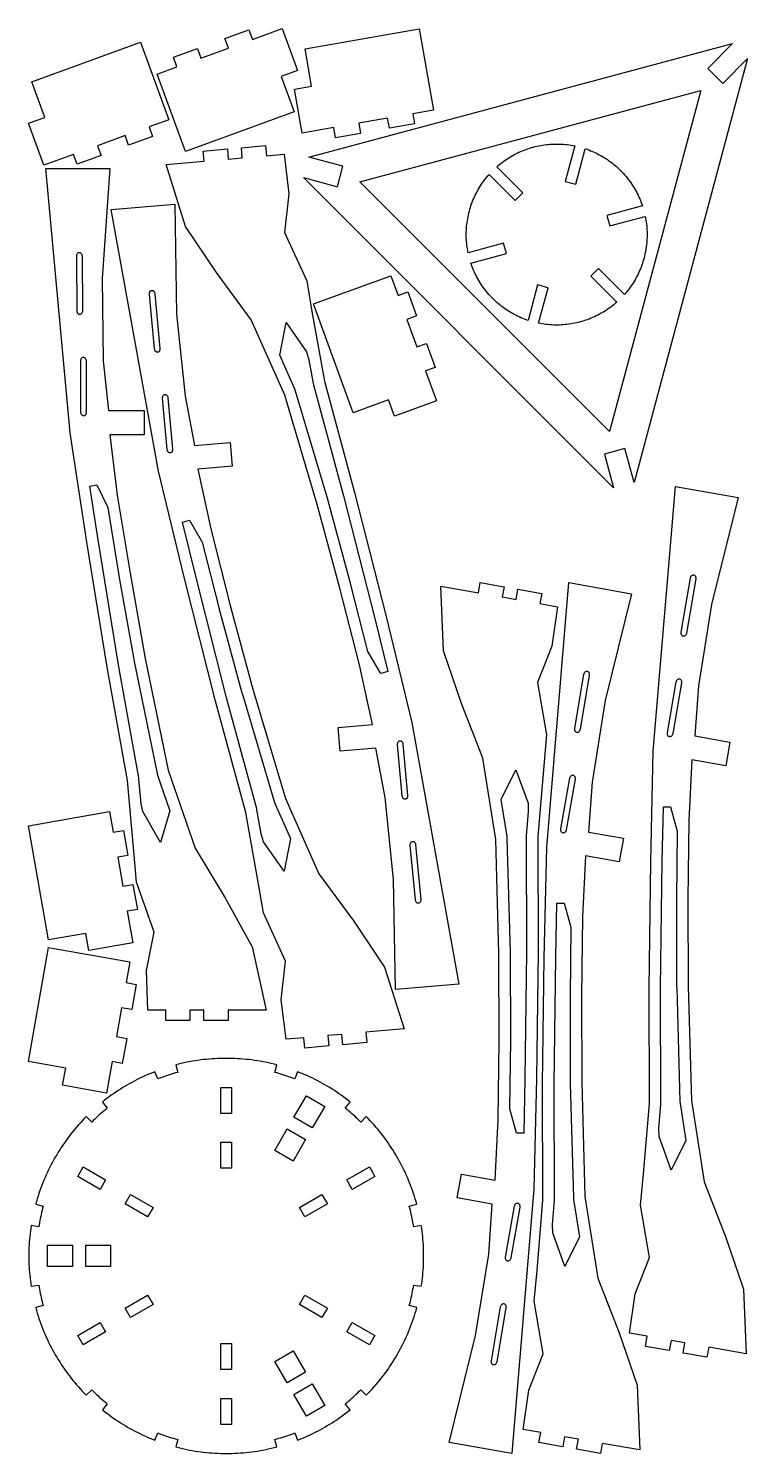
# Model space of a CAD drawing. Header units: millimetres. Extents: x 8 to 427, y 9 to 838.
import ezdxf

# ---------------------------------------------------------------- set-up
doc = ezdxf.new("R2010")
doc.units = ezdxf.units.MM
doc.layers.add('CUT_INNER', color=7, linetype='Continuous')
doc.layers.add('CUT_OUTER', color=7, linetype='Continuous')

msp = doc.modelspace()

# ---------------------------------------------------------------- linework, layer by layer
at = {"layer": 'CUT_INNER'}
for points in [[(346.92, 603.53), (201.53, 748.92), (400.13, 802.13)], [(39.92, 673.72), (39.9, 673.39), (39.85, 673.07), (39.76, 672.76), (39.63, 672.48), (39.47, 672.23), (39.29, 672.01), (39.08, 671.84), (38.86, 671.71), (38.62, 671.63), (38.38, 671.6), (38.13, 671.62), (37.89, 671.7), (37.67, 671.82), (37.46, 671.99), (37.27, 672.2), (37.11, 672.45), (36.98, 672.73), (36.88, 673.03), (36.82, 673.35), (36.8, 673.68), (36.58, 705.68), (36.6, 706.01), (36.65, 706.33), (36.74, 706.64), (36.87, 706.92), (37.03, 707.17), (37.21, 707.39), (37.42, 707.56), (37.64, 707.69), (37.88, 707.77), (38.12, 707.8), (38.37, 707.78), (38.61, 707.7), (38.83, 707.58), (39.04, 707.41), (39.23, 707.2), (39.39, 706.95), (39.52, 706.67), (39.62, 706.37), (39.68, 706.05), (39.7, 705.72)], [(85.07, 651.92), (85.08, 651.59), (85.06, 651.27), (84.99, 650.95), (84.89, 650.66), (84.76, 650.4), (84.59, 650.16), (84.4, 649.97), (84.19, 649.82), (83.96, 649.72), (83.72, 649.67), (83.47, 649.67), (83.23, 649.73), (82.99, 649.83), (82.77, 649.98), (82.56, 650.18), (82.38, 650.41), (82.23, 650.68), (82.11, 650.97), (82.02, 651.28), (81.97, 651.61), (78.96, 683.47), (78.95, 683.8), (78.97, 684.12), (79.04, 684.43), (79.14, 684.73), (79.27, 684.99), (79.44, 685.22), (79.63, 685.41), (79.84, 685.56), (80.07, 685.66), (80.31, 685.71), (80.56, 685.71), (80.8, 685.66), (81.04, 685.56), (81.26, 685.41), (81.47, 685.21), (81.65, 684.98), (81.8, 684.71), (81.92, 684.42), (82.01, 684.1), (82.06, 683.78)], [(158.56, 666.95), (170.47, 649.93), (171.87, 645.34), (174.37, 631.41), (174.54, 630.65), (192.09, 566.03), (210.24, 494.63), (217.77, 463.89), (213.66, 462.78), (206.27, 475.44), (196.37, 514.3), (196.34, 514.43), (183.14, 563.16), (183.08, 563.37), (164.1, 627.07), (163.72, 628.11), (154.86, 648.07)], [(42.15, 614.71), (42.13, 614.38), (42.07, 614.06), (41.98, 613.75), (41.85, 613.47), (41.69, 613.22), (41.51, 613.01), (41.3, 612.83), (41.07, 612.7), (40.84, 612.63), (40.59, 612.6), (40.35, 612.62), (40.11, 612.7), (39.88, 612.83), (39.68, 613), (39.49, 613.21), (39.33, 613.46), (39.2, 613.74), (39.11, 614.04), (39.05, 614.36), (39.03, 614.69), (38.95, 644.69), (38.97, 645.02), (39.03, 645.34), (39.12, 645.65), (39.25, 645.93), (39.41, 646.18), (39.59, 646.39), (39.8, 646.57), (40.03, 646.7), (40.26, 646.77), (40.51, 646.8), (40.75, 646.78), (40.99, 646.7), (41.22, 646.57), (41.42, 646.4), (41.61, 646.19), (41.77, 645.94), (41.9, 645.66), (41.99, 645.36), (42.05, 645.04), (42.07, 644.71)], [(92.43, 593.32), (92.44, 593), (92.41, 592.67), (92.35, 592.36), (92.25, 592.07), (92.11, 591.8), (91.94, 591.57), (91.75, 591.38), (91.54, 591.24), (91.31, 591.14), (91.07, 591.09), (90.82, 591.09), (90.58, 591.15), (90.34, 591.25), (90.12, 591.41), (89.92, 591.6), (89.74, 591.84), (89.58, 592.11), (89.46, 592.4), (89.38, 592.71), (89.33, 593.04), (86.64, 622.92), (86.63, 623.25), (86.66, 623.57), (86.72, 623.88), (86.83, 624.18), (86.96, 624.44), (87.13, 624.67), (87.32, 624.86), (87.53, 625.01), (87.76, 625.1), (88, 625.15), (88.25, 625.15), (88.49, 625.09), (88.73, 624.99), (88.95, 624.84), (89.16, 624.64), (89.34, 624.41), (89.49, 624.14), (89.61, 623.84), (89.69, 623.53), (89.74, 623.2)], [(85.47, 364.37), (75.09, 382.37), (74.1, 387.06), (72.83, 401.16), (72.72, 401.93), (60.86, 467.83), (49.01, 540.54), (44.19, 571.82), (48.38, 572.57), (54.64, 559.31), (61.11, 519.73), (61.13, 519.6), (70.03, 469.91), (70.07, 469.69), (83.43, 404.58), (83.72, 403.51), (90.81, 382.85)], [(157.41, 347.72), (145.5, 364.74), (144.1, 369.33), (141.61, 383.26), (141.44, 384.02), (123.88, 448.63), (105.73, 520.04), (98.2, 550.78), (102.31, 551.89), (109.71, 539.23), (119.6, 500.36), (119.63, 500.23), (132.83, 451.51), (132.89, 451.3), (151.87, 387.59), (152.25, 386.56), (161.12, 366.59)], [(391.82, 486.18), (391.75, 485.86), (391.64, 485.56), (391.49, 485.27), (391.32, 485.01), (391.12, 484.79), (390.9, 484.61), (390.67, 484.48), (390.43, 484.39), (390.18, 484.35), (389.93, 484.36), (389.7, 484.43), (389.48, 484.54), (389.27, 484.7), (389.1, 484.91), (388.95, 485.15), (388.83, 485.42), (388.75, 485.72), (388.71, 486.03), (388.71, 486.36), (388.75, 486.69), (394.08, 518.24), (394.16, 518.56), (394.27, 518.87), (394.41, 519.15), (394.58, 519.41), (394.78, 519.63), (395, 519.81), (395.24, 519.95), (395.48, 520.03), (395.73, 520.07), (395.97, 520.06), (396.21, 519.99), (396.43, 519.88), (396.63, 519.72), (396.81, 519.51), (396.96, 519.27), (397.07, 519), (397.15, 518.7), (397.19, 518.39), (397.19, 518.06), (397.16, 517.74)], [(329.82, 430.18), (329.75, 429.86), (329.64, 429.56), (329.49, 429.27), (329.32, 429.01), (329.12, 428.79), (328.9, 428.61), (328.67, 428.48), (328.43, 428.39), (328.18, 428.35), (327.93, 428.36), (327.7, 428.43), (327.48, 428.54), (327.27, 428.7), (327.1, 428.91), (326.95, 429.15), (326.83, 429.42), (326.75, 429.72), (326.71, 430.03), (326.71, 430.36), (326.75, 430.69), (332.08, 462.24), (332.16, 462.56), (332.27, 462.87), (332.41, 463.15), (332.58, 463.41), (332.78, 463.63), (333, 463.81), (333.24, 463.95), (333.48, 464.03), (333.73, 464.07), (333.97, 464.06), (334.21, 463.99), (334.43, 463.88), (334.63, 463.72), (334.81, 463.51), (334.96, 463.27), (335.07, 463), (335.15, 462.7), (335.19, 462.39), (335.19, 462.06), (335.16, 461.74)], [(383.77, 427.68), (383.69, 427.36), (383.58, 427.05), (383.44, 426.77), (383.26, 426.52), (383.06, 426.3), (382.84, 426.12), (382.61, 425.98), (382.36, 425.9), (382.12, 425.86), (381.87, 425.88), (381.63, 425.94), (381.41, 426.06), (381.21, 426.22), (381.04, 426.43), (380.89, 426.67), (380.78, 426.94), (380.7, 427.24), (380.66, 427.56), (380.66, 427.88), (380.69, 428.21), (385.83, 457.77), (385.91, 458.09), (386.02, 458.39), (386.16, 458.68), (386.34, 458.93), (386.54, 459.15), (386.75, 459.33), (386.99, 459.46), (387.23, 459.55), (387.48, 459.59), (387.73, 459.57), (387.96, 459.5), (388.18, 459.39), (388.38, 459.23), (388.56, 459.02), (388.71, 458.78), (388.82, 458.5), (388.9, 458.21), (388.94, 457.89), (388.94, 457.56), (388.9, 457.24)], [(223.54, 421.34), (223.53, 421.67), (223.56, 422), (223.62, 422.31), (223.73, 422.6), (223.86, 422.86), (224.03, 423.09), (224.22, 423.28), (224.43, 423.43), (224.66, 423.53), (224.9, 423.58), (225.15, 423.57), (225.39, 423.52), (225.63, 423.41), (225.85, 423.26), (226.06, 423.07), (226.24, 422.83), (226.39, 422.56), (226.51, 422.27), (226.6, 421.95), (226.64, 421.63), (229.33, 391.75), (229.34, 391.42), (229.32, 391.1), (229.25, 390.78), (229.15, 390.49), (229.01, 390.23), (228.85, 390), (228.65, 389.81), (228.44, 389.66), (228.21, 389.56), (227.97, 389.51), (227.72, 389.52), (227.48, 389.57), (227.24, 389.68), (227.02, 389.83), (226.82, 390.03), (226.64, 390.26), (226.48, 390.53), (226.36, 390.82), (226.28, 391.14), (226.23, 391.46)], [(292.38, 406.66), (299.49, 387.14), (299.65, 382.34), (298.45, 368.24), (298.42, 367.46), (298.66, 300.51), (297.7, 226.84), (297.02, 195.19), (292.76, 195.19), (288.9, 209.33), (289.4, 249.43), (289.4, 249.57), (289.27, 300.05), (289.26, 300.27), (287.42, 366.71), (287.32, 367.81), (283.92, 389.39)], [(321.77, 371.68), (321.69, 371.36), (321.58, 371.05), (321.44, 370.77), (321.26, 370.52), (321.06, 370.3), (320.84, 370.12), (320.61, 369.98), (320.36, 369.9), (320.12, 369.86), (319.87, 369.88), (319.63, 369.94), (319.41, 370.06), (319.21, 370.22), (319.04, 370.43), (318.89, 370.67), (318.78, 370.94), (318.7, 371.24), (318.66, 371.56), (318.66, 371.88), (318.69, 372.21), (323.83, 401.77), (323.91, 402.09), (324.02, 402.39), (324.16, 402.68), (324.34, 402.93), (324.54, 403.15), (324.75, 403.33), (324.99, 403.46), (325.23, 403.55), (325.48, 403.59), (325.73, 403.57), (325.96, 403.5), (326.18, 403.39), (326.38, 403.23), (326.56, 403.02), (326.71, 402.78), (326.82, 402.5), (326.9, 402.21), (326.94, 401.89), (326.94, 401.56), (326.9, 401.24)], [(382.97, 173.63), (375.86, 193.15), (375.7, 197.94), (376.9, 212.05), (376.93, 212.82), (376.69, 279.78), (377.65, 353.45), (378.33, 385.09), (382.59, 385.1), (386.45, 370.96), (385.95, 330.86), (385.95, 330.72), (386.08, 280.24), (386.09, 280.02), (387.93, 213.58), (388.03, 212.48), (391.43, 190.9)], [(230.9, 362.75), (230.89, 363.08), (230.92, 363.4), (230.98, 363.71), (231.08, 364.01), (231.22, 364.27), (231.38, 364.5), (231.57, 364.7), (231.79, 364.84), (232.01, 364.94), (232.25, 364.99), (232.5, 364.99), (232.74, 364.94), (232.98, 364.84), (233.2, 364.69), (233.41, 364.49), (233.59, 364.26), (233.74, 363.99), (233.87, 363.7), (233.95, 363.38), (234, 363.06), (237.01, 331.2), (237.03, 330.87), (237, 330.55), (236.93, 330.23), (236.83, 329.94), (236.7, 329.68), (236.53, 329.44), (236.34, 329.25), (236.13, 329.1), (235.9, 329), (235.66, 328.95), (235.42, 328.96), (235.17, 329.01), (234.94, 329.11), (234.71, 329.26), (234.51, 329.46), (234.32, 329.69), (234.17, 329.96), (234.05, 330.25), (233.96, 330.56), (233.91, 330.89)], [(320.97, 117.63), (313.86, 137.15), (313.7, 141.94), (314.9, 156.05), (314.93, 156.82), (314.69, 223.78), (315.65, 297.45), (316.33, 329.09), (320.59, 329.1), (324.45, 314.96), (323.95, 274.86), (323.95, 274.72), (324.08, 224.24), (324.09, 224.02), (325.93, 157.58), (326.03, 156.48), (329.43, 134.9)], [(126.86, 221.8), (126.86, 206.64), (120.54, 206.64), (120.54, 221.8)], [(181.08, 210.72), (173.85, 198.2), (163.15, 204.38), (170.37, 216.9)], [(169.95, 191.44), (162.72, 178.92), (152.02, 185.1), (159.24, 197.62)], [(126.86, 189.89), (126.86, 174.73), (120.54, 174.73), (120.54, 189.89)], [(40.33, 175.48), (53.45, 167.91), (50.29, 162.43), (37.17, 170.01)], [(210.23, 170.01), (197.11, 162.43), (193.95, 167.91), (207.07, 175.48)], [(67.96, 159.53), (81.08, 151.95), (77.92, 146.48), (64.8, 154.06)], [(182.6, 154.06), (169.48, 146.48), (166.32, 151.95), (179.44, 159.53)], [(291.58, 152.61), (291.66, 152.93), (291.77, 153.23), (291.92, 153.52), (292.09, 153.77), (292.29, 153.99), (292.51, 154.17), (292.74, 154.31), (292.99, 154.39), (293.23, 154.43), (293.48, 154.41), (293.72, 154.35), (293.94, 154.23), (294.14, 154.07), (294.31, 153.86), (294.46, 153.62), (294.57, 153.35), (294.65, 153.05), (294.69, 152.73), (294.69, 152.41), (294.66, 152.08), (289.52, 122.52), (289.44, 122.2), (289.33, 121.9), (289.19, 121.61), (289.01, 121.36), (288.82, 121.14), (288.6, 120.96), (288.36, 120.82), (288.12, 120.74), (287.87, 120.7), (287.62, 120.72), (287.39, 120.78), (287.17, 120.9), (286.97, 121.06), (286.79, 121.27), (286.64, 121.51), (286.53, 121.78), (286.45, 122.08), (286.41, 122.4), (286.41, 122.72), (286.45, 123.05)], [(19.65, 129.88), (34.11, 129.88), (34.11, 117.52), (19.65, 117.52)], [(41.91, 129.88), (56.36, 129.88), (56.36, 117.52), (41.91, 117.52)], [(64.8, 93.34), (77.92, 100.92), (81.08, 95.45), (67.96, 87.87)], [(179.44, 87.87), (166.32, 95.45), (169.48, 100.92), (182.6, 93.34)], [(283.53, 94.1), (283.6, 94.43), (283.71, 94.73), (283.86, 95.02), (284.03, 95.27), (284.23, 95.49), (284.45, 95.68), (284.68, 95.81), (284.92, 95.9), (285.17, 95.94), (285.42, 95.92), (285.65, 95.86), (285.88, 95.74), (286.08, 95.58), (286.25, 95.38), (286.4, 95.14), (286.52, 94.87), (286.6, 94.57), (286.64, 94.25), (286.64, 93.93), (286.6, 93.6), (281.27, 62.05), (281.19, 61.73), (281.08, 61.42), (280.94, 61.14), (280.77, 60.88), (280.57, 60.66), (280.35, 60.48), (280.12, 60.34), (279.87, 60.25), (279.62, 60.22), (279.38, 60.23), (279.14, 60.29), (278.92, 60.41), (278.72, 60.57), (278.54, 60.77), (278.39, 61.01), (278.28, 61.29), (278.2, 61.58), (278.16, 61.9), (278.16, 62.22), (278.19, 62.55)], [(37.17, 77.39), (50.29, 84.97), (53.45, 79.49), (40.33, 71.92)], [(207.07, 71.92), (193.95, 79.49), (197.11, 84.97), (210.23, 77.39)], [(120.54, 57.51), (120.54, 72.67), (126.86, 72.67), (126.86, 57.51)], [(159.24, 49.78), (152.02, 62.3), (162.72, 68.48), (169.95, 55.96)], [(170.37, 30.5), (163.15, 43.02), (173.85, 49.2), (181.08, 36.68)], [(120.54, 25.6), (120.54, 40.76), (126.86, 40.76), (126.86, 25.6)]]:
    msp.add_lwpolyline(points, close=True, dxfattribs=at)
at = {"layer": 'CUT_OUTER'}
for points in [[(99.92, 766.5), (83.5, 811.61), (95, 815.79), (92.95, 821.43), (106.9, 826.51), (108.95, 820.87), (124.98, 826.7), (122.93, 832.34), (136.87, 837.42), (138.93, 831.78), (156.36, 838.12), (165.25, 813.69), (155.77, 810.24), (163.29, 789.57)], [(236.03, 837.92), (244.37, 790.65), (232.31, 788.53), (233.36, 782.62), (218.74, 780.04), (217.7, 785.95), (200.89, 782.99), (201.94, 777.08), (187.32, 774.5), (186.28, 780.41), (168.01, 777.19), (163.5, 802.79), (173.44, 804.55), (169.62, 826.21)], [(73.83, 830.12), (90.25, 785.02), (78.75, 780.83), (80.8, 775.19), (66.85, 770.12), (64.8, 775.76), (48.77, 769.92), (50.82, 764.28), (36.87, 759.21), (34.82, 764.84), (17.39, 758.5), (8.5, 782.93), (17.98, 786.38), (10.46, 807.06)], [(418.62, 829.36), (404.16, 814.9), (412.9, 806.16), (427.36, 820.62), (361.25, 573.9), (355.96, 593.66), (344.02, 590.46), (349.31, 570.7), (168.7, 751.31), (188.46, 746.02), (191.66, 757.96), (171.9, 763.25)], [(88.7, 758.88), (110.87, 760.82), (110.35, 766.8), (124.39, 768.03), (124.92, 762.05), (133.05, 762.76), (132.52, 768.74), (146.57, 769.97), (147.09, 763.99), (157.44, 764.9), (160.19, 741.91), (157.7, 719.33), (170.59, 691.22), (173.63, 673.43), (180.91, 632.78), (198.49, 568.1), (216.66, 496.58), (231.81, 434.12), (259.27, 281.93), (222.32, 278.7), (221.17, 342.84), (216.25, 390.6), (210.77, 419.23), (190.07, 417.42), (188.85, 431.36), (208.81, 433.11), (201.31, 467.72), (189.96, 512.31), (176.76, 561.03), (157.78, 624.74), (138.3, 668.61), (118.03, 696.08), (100.04, 722.89)], [(326.75, 769.8), (321.2, 749.11), (327.31, 747.47), (332.85, 768.16), (333.9, 767.8), (334.94, 767.42), (335.98, 767.01), (337, 766.58), (338.02, 766.13), (339.02, 765.66), (340.02, 765.17), (341, 764.66), (341.97, 764.13), (342.94, 763.57), (343.89, 763), (344.82, 762.41), (345.75, 761.79), (346.66, 761.16), (347.56, 760.51), (348.45, 759.84), (349.32, 759.15), (350.17, 758.44), (351.01, 757.72), (351.84, 756.98), (352.65, 756.22), (353.44, 755.44), (354.22, 754.65), (354.98, 753.84), (355.72, 753.01), (356.44, 752.17), (357.15, 751.32), (357.84, 750.45), (358.51, 749.56), (359.16, 748.66), (359.79, 747.75), (360.41, 746.82), (361, 745.89), (361.57, 744.94), (362.13, 743.97), (362.66, 743), (363.17, 742.02), (363.66, 741.02), (364.13, 740.02), (364.58, 739), (365.01, 737.98), (365.42, 736.94), (365.8, 735.9), (366.16, 734.85), (345.47, 729.31), (347.11, 723.2), (367.8, 728.75), (368.01, 727.66), (368.2, 726.56), (368.36, 725.47), (368.51, 724.37), (368.62, 723.26), (368.72, 722.16), (368.79, 721.05), (368.84, 719.94), (368.86, 718.83), (368.87, 717.72), (368.84, 716.61), (368.8, 715.5), (368.73, 714.39), (368.64, 713.29), (368.52, 712.18), (368.39, 711.08), (368.22, 709.98), (368.04, 708.89), (367.83, 707.8), (367.6, 706.71), (367.35, 705.63), (367.07, 704.56), (366.77, 703.49), (366.45, 702.43), (366.11, 701.37), (365.74, 700.32), (365.36, 699.28), (364.95, 698.25), (364.52, 697.23), (364.06, 696.21), (363.59, 695.21), (363.1, 694.22), (362.58, 693.23), (362.04, 692.26), (361.49, 691.3), (360.91, 690.35), (360.31, 689.42), (359.7, 688.49), (359.06, 687.58), (358.41, 686.69), (357.74, 685.8), (357.04, 684.94), (356.33, 684.08), (355.61, 683.24), (340.46, 698.39), (335.99, 693.92), (351.14, 678.77), (350.3, 678.05), (349.45, 677.34), (348.58, 676.65), (347.7, 675.97), (346.8, 675.32), (345.89, 674.68), (344.97, 674.07), (344.03, 673.47), (343.08, 672.89), (342.12, 672.34), (341.15, 671.8), (340.17, 671.29), (339.17, 670.79), (338.17, 670.32), (337.15, 669.86), (336.13, 669.43), (335.1, 669.02), (334.06, 668.64), (333.01, 668.27), (331.96, 667.93), (330.89, 667.61), (329.82, 667.31), (328.75, 667.03), (327.67, 666.78), (326.58, 666.55), (325.49, 666.34), (324.4, 666.16), (323.3, 666), (322.2, 665.86), (321.09, 665.74), (319.99, 665.65), (318.88, 665.58), (317.77, 665.54), (316.66, 665.52), (315.55, 665.52), (314.44, 665.54), (313.33, 665.59), (312.23, 665.66), (311.12, 665.76), (310.02, 665.88), (308.92, 666.02), (307.82, 666.18), (306.72, 666.37), (305.63, 666.58), (311.18, 687.27), (305.07, 688.91), (299.53, 668.22), (298.48, 668.58), (297.44, 668.96), (296.41, 669.37), (295.38, 669.8), (294.37, 670.25), (293.36, 670.72), (292.37, 671.21), (291.38, 671.72), (290.41, 672.25), (289.45, 672.81), (288.5, 673.38), (287.56, 673.98), (286.63, 674.59), (285.72, 675.22), (284.82, 675.87), (283.94, 676.54), (283.07, 677.23), (282.21, 677.94), (281.37, 678.66), (280.54, 679.41), (279.74, 680.17), (278.94, 680.94), (278.17, 681.74), (277.41, 682.54), (276.66, 683.37), (275.94, 684.21), (275.23, 685.07), (274.54, 685.94), (273.87, 686.82), (273.22, 687.72), (272.59, 688.63), (271.98, 689.56), (271.38, 690.5), (270.81, 691.45), (270.25, 692.41), (269.72, 693.38), (269.21, 694.37), (268.72, 695.36), (268.25, 696.37), (267.8, 697.38), (267.37, 698.41), (266.96, 699.44), (266.58, 700.48), (266.22, 701.53), (286.91, 707.07), (285.27, 713.18), (264.58, 707.63), (264.37, 708.72), (264.18, 709.82), (264.02, 710.92), (263.88, 712.02), (263.76, 713.12), (263.66, 714.23), (263.59, 715.33), (263.54, 716.44), (263.52, 717.55), (263.52, 718.66), (263.54, 719.77), (263.58, 720.88), (263.65, 721.99), (263.74, 723.09), (263.86, 724.2), (264, 725.3), (264.16, 726.4), (264.34, 727.49), (264.55, 728.58), (264.78, 729.67), (265.03, 730.75), (265.31, 731.82), (265.61, 732.89), (265.93, 733.96), (266.27, 735.01), (266.64, 736.06), (267.02, 737.1), (267.43, 738.13), (267.86, 739.15), (268.32, 740.17), (268.79, 741.17), (269.29, 742.17), (269.8, 743.15), (270.34, 744.12), (270.89, 745.08), (271.47, 746.03), (272.07, 746.97), (272.68, 747.89), (273.32, 748.8), (273.97, 749.7), (274.65, 750.58), (275.34, 751.45), (276.05, 752.3), (276.77, 753.14), (291.92, 737.99), (296.39, 742.46), (281.24, 757.61), (282.08, 758.33), (282.94, 759.04), (283.8, 759.74), (284.69, 760.41), (285.58, 761.06), (286.49, 761.7), (287.42, 762.31), (288.35, 762.91), (289.3, 763.49), (290.26, 764.04), (291.23, 764.58), (292.22, 765.1), (293.21, 765.59), (294.21, 766.06), (295.23, 766.52), (296.25, 766.95), (297.28, 767.36), (298.32, 767.74), (299.37, 768.11), (300.43, 768.45), (301.49, 768.77), (302.56, 769.07), (303.63, 769.35), (304.71, 769.6), (305.8, 769.83), (306.89, 770.04), (307.98, 770.22), (309.08, 770.39), (310.18, 770.52), (311.29, 770.64), (312.39, 770.73), (313.5, 770.8), (314.61, 770.84), (315.72, 770.87), (316.83, 770.86), (317.94, 770.84), (319.05, 770.79), (320.16, 770.72), (321.26, 770.62), (322.37, 770.51), (323.47, 770.36), (324.56, 770.2), (325.66, 770.01)], [(147.05, 266.7), (124.8, 266.7), (124.8, 260.7), (110.7, 260.7), (110.7, 266.7), (102.54, 266.7), (102.54, 260.7), (88.44, 260.7), (88.44, 266.7), (78.05, 266.7), (77.31, 289.84), (81.76, 312.11), (71.38, 341.24), (69.89, 359.23), (66.18, 400.36), (54.31, 466.33), (42.44, 539.15), (32.8, 602.7), (18.7, 756.7), (55.8, 756.7), (51.35, 692.7), (52.09, 644.7), (55.05, 615.7), (75.83, 615.7), (75.83, 601.7), (55.8, 601.7), (60.25, 566.57), (67.67, 521.16), (76.57, 471.47), (89.93, 406.36), (105.51, 360.95), (123.31, 331.82), (138.89, 303.54)], [(227.27, 255.79), (205.1, 253.85), (205.62, 247.87), (191.58, 246.64), (191.06, 252.62), (182.93, 251.91), (183.45, 245.93), (169.41, 244.7), (168.88, 250.68), (158.54, 249.77), (155.78, 272.75), (158.27, 295.33), (145.39, 323.45), (142.34, 341.24), (135.06, 381.89), (117.48, 446.57), (99.31, 518.08), (84.17, 580.55), (56.7, 732.73), (93.66, 735.97), (94.8, 671.82), (99.72, 624.07), (105.21, 595.44), (125.9, 597.25), (127.12, 583.3), (107.16, 581.56), (114.66, 546.95), (126.01, 502.36), (139.21, 453.63), (158.19, 389.93), (177.67, 346.05), (197.95, 318.59), (215.93, 291.78)], [(174.5, 677.83), (219.61, 694.25), (223.79, 682.75), (229.43, 684.8), (234.51, 670.85), (228.87, 668.8), (234.7, 652.77), (240.34, 654.82), (245.42, 640.87), (239.78, 638.82), (246.12, 621.39), (221.69, 612.5), (218.24, 621.98), (197.57, 614.46)], [(426.65, 66.74), (404.73, 70.61), (403.69, 64.7), (389.81, 67.15), (390.85, 73.06), (382.81, 74.47), (381.77, 68.56), (367.89, 71.01), (368.93, 76.92), (358.7, 78.73), (361.99, 101.64), (370.24, 122.8), (365.07, 153.29), (366.73, 171.27), (370.22, 212.41), (369.98, 279.44), (370.94, 353.22), (372.47, 417.48), (385.33, 571.59), (421.87, 565.15), (406.37, 502.89), (398.77, 455.49), (396.65, 426.42), (417.11, 422.81), (414.68, 409.02), (394.95, 412.5), (393.24, 377.13), (392.66, 331.12), (392.8, 280.64), (394.64, 214.2), (402.1, 166.77), (414.58, 134.99), (425.01, 104.44)], [(248.7, 513.54), (270.62, 509.68), (271.66, 515.59), (285.54, 513.14), (284.5, 507.23), (292.54, 505.81), (293.58, 511.72), (307.46, 509.28), (306.42, 503.37), (316.65, 501.56), (313.36, 478.65), (305.11, 457.49), (310.28, 426.99), (308.62, 409.02), (305.13, 367.87), (305.37, 300.84), (304.41, 227.06), (302.88, 162.81), (290.02, 8.7), (253.48, 15.14), (268.98, 77.4), (276.59, 124.8), (278.7, 153.87), (258.24, 157.48), (260.67, 171.27), (280.4, 167.79), (282.12, 203.16), (282.69, 249.16), (282.55, 299.65), (280.71, 366.09), (273.25, 413.51), (260.77, 445.29), (250.34, 475.84)], [(364.65, 10.74), (342.73, 14.61), (341.69, 8.7), (327.81, 11.15), (328.85, 17.06), (320.81, 18.47), (319.77, 12.56), (305.89, 15.01), (306.93, 20.92), (296.7, 22.73), (299.99, 45.64), (308.24, 66.8), (303.07, 97.29), (304.73, 115.27), (308.22, 156.41), (307.98, 223.44), (308.94, 297.22), (310.47, 361.48), (323.33, 515.59), (359.87, 509.15), (344.37, 446.89), (336.77, 399.49), (334.65, 370.42), (355.11, 366.81), (352.68, 353.02), (332.95, 356.5), (331.24, 321.13), (330.66, 275.12), (330.8, 224.64), (332.64, 158.2), (340.1, 110.77), (352.58, 78.99), (363.01, 48.44)], [(8.5, 374.03), (55.77, 382.37), (57.9, 370.31), (63.81, 371.36), (66.38, 356.74), (60.47, 355.7), (63.44, 338.89), (69.35, 339.94), (71.92, 325.32), (66.01, 324.28), (69.23, 306.01), (43.63, 301.5), (41.88, 311.44), (20.21, 307.62)], [(20.21, 303.19), (67.48, 294.85), (65.36, 282.8), (71.26, 281.76), (68.69, 267.14), (62.78, 268.19), (59.82, 251.38), (65.73, 250.34), (63.15, 235.72), (57.24, 236.77), (54.02, 218.5), (28.41, 223.01), (30.17, 232.95), (8.5, 236.77)], [(163.6, 226.74), (162.46, 227.18), (161.31, 227.6), (160.16, 228.01), (159.01, 228.41), (157.85, 228.79), (156.68, 229.16), (155.51, 229.52), (154.34, 229.87), (153.16, 230.2), (151.98, 230.52), (153.14, 234.87), (151.53, 235.28), (149.93, 235.67), (148.31, 236.03), (146.7, 236.38), (145.07, 236.7), (143.45, 236.99), (141.82, 237.26), (140.18, 237.51), (138.54, 237.74), (136.9, 237.94), (135.26, 238.12), (133.61, 238.27), (131.96, 238.4), (130.31, 238.51), (128.66, 238.59), (127.01, 238.65), (125.35, 238.69), (123.7, 238.7), (122.05, 238.69), (120.39, 238.65), (118.74, 238.59), (117.09, 238.51), (115.44, 238.4), (113.79, 238.27), (112.14, 238.12), (110.5, 237.94), (108.86, 237.74), (107.22, 237.51), (105.58, 237.26), (103.95, 236.99), (102.33, 236.7), (100.7, 236.38), (99.09, 236.03), (97.47, 235.67), (95.87, 235.28), (94.26, 234.87), (95.42, 230.52), (94.24, 230.2), (93.06, 229.87), (91.89, 229.52), (90.72, 229.16), (89.55, 228.79), (88.39, 228.41), (87.24, 228.01), (86.09, 227.6), (84.94, 227.18), (83.8, 226.74), (82.17, 230.94), (80.67, 230.35), (79.18, 229.73), (77.7, 229.1), (76.23, 228.44), (74.77, 227.77), (73.31, 227.07), (71.87, 226.36), (70.44, 225.62), (69.01, 224.86), (67.6, 224.09), (66.2, 223.29), (64.81, 222.48), (63.43, 221.64), (62.07, 220.79), (60.71, 219.92), (59.37, 219.02), (58.04, 218.11), (56.72, 217.18), (55.42, 216.24), (54.13, 215.27), (52.85, 214.29), (51.59, 213.28), (54.41, 209.78), (53.47, 209.01), (52.53, 208.23), (51.6, 207.43), (50.67, 206.63), (49.76, 205.82), (48.86, 204.99), (47.96, 204.16), (47.08, 203.32), (46.2, 202.47), (45.33, 201.6), (42.14, 204.78), (40.99, 203.6), (39.85, 202.4), (38.72, 201.18), (37.62, 199.95), (36.53, 198.71), (35.46, 197.45), (34.41, 196.17), (33.38, 194.88), (32.36, 193.57), (31.37, 192.25), (30.39, 190.92), (29.43, 189.57), (28.5, 188.21), (27.58, 186.83), (26.68, 185.44), (25.8, 184.04), (24.94, 182.63), (24.11, 181.2), (23.29, 179.76), (22.49, 178.31), (21.72, 176.85), (20.97, 175.38), (20.23, 173.9), (19.52, 172.4), (18.83, 170.9), (18.16, 169.39), (17.52, 167.87), (16.89, 166.33), (16.29, 164.79), (15.71, 163.24), (15.16, 161.69), (14.62, 160.12), (14.11, 158.55), (13.62, 156.97), (13.15, 155.38), (12.71, 153.79), (17.05, 152.61), (16.74, 151.43), (16.44, 150.25), (16.15, 149.06), (15.88, 147.87), (15.61, 146.67), (15.37, 145.48), (15.13, 144.28), (14.91, 143.08), (14.7, 141.87), (14.51, 140.66), (10.06, 141.35), (9.83, 139.76), (9.61, 138.16), (9.42, 136.56), (9.25, 134.96), (9.11, 133.36), (8.98, 131.75), (8.88, 130.14), (8.8, 128.53), (8.75, 126.92), (8.71, 125.31), (8.7, 123.7), (8.71, 122.09), (8.75, 120.48), (8.8, 118.87), (8.88, 117.26), (8.98, 115.65), (9.11, 114.04), (9.25, 112.44), (9.42, 110.84), (9.61, 109.24), (9.83, 107.64), (10.06, 106.05), (14.51, 106.74), (14.7, 105.53), (14.91, 104.32), (15.13, 103.12), (15.37, 101.92), (15.61, 100.73), (15.88, 99.53), (16.15, 98.34), (16.44, 97.15), (16.74, 95.97), (17.05, 94.79), (12.71, 93.61), (13.15, 92.02), (13.62, 90.43), (14.11, 88.85), (14.62, 87.28), (15.16, 85.71), (15.71, 84.16), (16.29, 82.61), (16.89, 81.07), (17.52, 79.53), (18.16, 78.01), (18.83, 76.5), (19.52, 75), (20.23, 73.5), (20.97, 72.02), (21.72, 70.55), (22.49, 69.09), (23.29, 67.64), (24.11, 66.2), (24.94, 64.77), (25.8, 63.36), (26.68, 61.96), (27.58, 60.57), (28.5, 59.19), (29.43, 57.83), (30.39, 56.48), (31.37, 55.15), (32.36, 53.83), (33.38, 52.52), (34.41, 51.23), (35.46, 49.95), (36.53, 48.69), (37.62, 47.45), (38.72, 46.22), (39.85, 45), (40.99, 43.8), (42.14, 42.62), (45.33, 45.8), (46.2, 44.93), (47.08, 44.08), (47.96, 43.24), (48.86, 42.41), (49.76, 41.58), (50.67, 40.77), (51.6, 39.97), (52.53, 39.17), (53.47, 38.39), (54.41, 37.62), (51.59, 34.12), (52.85, 33.11), (54.13, 32.13), (55.42, 31.16), (56.72, 30.22), (58.04, 29.29), (59.37, 28.38), (60.71, 27.48), (62.07, 26.61), (63.43, 25.76), (64.81, 24.92), (66.2, 24.11), (67.6, 23.31), (69.01, 22.54), (70.44, 21.78), (71.87, 21.04), (73.31, 20.33), (74.77, 19.63), (76.23, 18.96), (77.7, 18.3), (79.18, 17.67), (80.67, 17.05), (82.17, 16.46), (83.8, 20.66), (84.94, 20.22), (86.09, 19.8), (87.24, 19.39), (88.39, 18.99), (89.55, 18.61), (90.72, 18.24), (91.89, 17.88), (93.06, 17.53), (94.24, 17.2), (95.42, 16.88), (94.26, 12.53), (95.87, 12.12), (97.47, 11.73), (99.09, 11.37), (100.7, 11.02), (102.33, 10.7), (103.95, 10.41), (105.58, 10.14), (107.22, 9.89), (108.86, 9.66), (110.5, 9.46), (112.14, 9.28), (113.79, 9.13), (115.44, 9), (117.09, 8.89), (118.74, 8.81), (120.39, 8.75), (122.05, 8.71), (123.7, 8.7), (125.35, 8.71), (127.01, 8.75), (128.66, 8.81), (130.31, 8.89), (131.96, 9), (133.61, 9.13), (135.26, 9.28), (136.9, 9.46), (138.54, 9.66), (140.18, 9.89), (141.82, 10.14), (143.45, 10.41), (145.07, 10.7), (146.7, 11.02), (148.31, 11.37), (149.93, 11.73), (151.53, 12.12), (153.14, 12.53), (151.98, 16.88), (153.16, 17.2), (154.34, 17.53), (155.51, 17.88), (156.68, 18.24), (157.85, 18.61), (159.01, 18.99), (160.16, 19.39), (161.31, 19.8), (162.46, 20.22), (163.6, 20.66), (165.23, 16.46), (166.73, 17.05), (168.22, 17.67), (169.7, 18.3), (171.17, 18.96), (172.63, 19.63), (174.09, 20.33), (175.53, 21.04), (176.96, 21.78), (178.39, 22.54), (179.8, 23.31), (181.2, 24.11), (182.59, 24.92), (183.97, 25.76), (185.33, 26.61), (186.69, 27.48), (188.03, 28.38), (189.36, 29.29), (190.68, 30.22), (191.98, 31.16), (193.27, 32.13), (194.55, 33.11), (195.81, 34.12), (192.99, 37.62), (193.93, 38.39), (194.87, 39.17), (195.8, 39.97), (196.73, 40.77), (197.64, 41.58), (198.54, 42.41), (199.44, 43.24), (200.32, 44.08), (201.2, 44.93), (202.07, 45.8), (205.26, 42.62), (206.41, 43.8), (207.55, 45), (208.68, 46.22), (209.78, 47.45), (210.87, 48.69), (211.94, 49.95), (212.99, 51.23), (214.02, 52.52), (215.04, 53.83), (216.03, 55.15), (217.01, 56.48), (217.97, 57.83), (218.9, 59.19), (219.82, 60.57), (220.72, 61.96), (221.6, 63.36), (222.46, 64.77), (223.29, 66.2), (224.11, 67.64), (224.91, 69.09), (225.68, 70.55), (226.43, 72.02), (227.17, 73.5), (227.88, 75), (228.57, 76.5), (229.24, 78.01), (229.88, 79.53), (230.51, 81.07), (231.11, 82.61), (231.69, 84.16), (232.24, 85.71), (232.78, 87.28), (233.29, 88.85), (233.78, 90.43), (234.25, 92.02), (234.69, 93.61), (230.35, 94.79), (230.66, 95.97), (230.96, 97.15), (231.25, 98.34), (231.52, 99.53), (231.79, 100.73), (232.03, 101.92), (232.27, 103.12), (232.49, 104.32), (232.7, 105.53), (232.89, 106.74), (237.34, 106.05), (237.57, 107.64), (237.79, 109.24), (237.98, 110.84), (238.15, 112.44), (238.29, 114.04), (238.42, 115.65), (238.52, 117.26), (238.6, 118.87), (238.65, 120.48), (238.69, 122.09), (238.7, 123.7), (238.69, 125.31), (238.65, 126.92), (238.6, 128.53), (238.52, 130.14), (238.42, 131.75), (238.29, 133.36), (238.15, 134.96), (237.98, 136.56), (237.79, 138.16), (237.57, 139.76), (237.34, 141.35), (232.89, 140.66), (232.7, 141.87), (232.49, 143.08), (232.27, 144.28), (232.03, 145.48), (231.79, 146.67), (231.52, 147.87), (231.25, 149.06), (230.96, 150.25), (230.66, 151.43), (230.35, 152.61), (234.69, 153.79), (234.25, 155.38), (233.78, 156.97), (233.29, 158.55), (232.78, 160.12), (232.24, 161.69), (231.69, 163.24), (231.11, 164.79), (230.51, 166.33), (229.88, 167.87), (229.24, 169.39), (228.57, 170.9), (227.88, 172.4), (227.17, 173.9), (226.43, 175.38), (225.68, 176.85), (224.91, 178.31), (224.11, 179.76), (223.29, 181.2), (222.46, 182.63), (221.6, 184.04), (220.72, 185.44), (219.82, 186.83), (218.9, 188.21), (217.97, 189.57), (217.01, 190.92), (216.03, 192.25), (215.04, 193.57), (214.02, 194.88), (212.99, 196.17), (211.94, 197.45), (210.87, 198.71), (209.78, 199.95), (208.68, 201.18), (207.55, 202.4), (206.41, 203.6), (205.26, 204.78), (202.07, 201.6), (201.2, 202.47), (200.32, 203.32), (199.44, 204.16), (198.54, 204.99), (197.64, 205.82), (196.73, 206.63), (195.8, 207.43), (194.87, 208.23), (193.93, 209.01), (192.99, 209.78), (195.81, 213.28), (194.55, 214.29), (193.27, 215.27), (191.98, 216.24), (190.68, 217.18), (189.36, 218.11), (188.03, 219.02), (186.69, 219.92), (185.33, 220.79), (183.97, 221.64), (182.59, 222.48), (181.2, 223.29), (179.8, 224.09), (178.39, 224.86), (176.96, 225.62), (175.53, 226.36), (174.09, 227.07), (172.63, 227.77), (171.17, 228.44), (169.7, 229.1), (168.22, 229.73), (166.73, 230.35), (165.23, 230.94)]]:
    msp.add_lwpolyline(points, close=True, dxfattribs=at)

doc.saveas('drawing.dxf')
